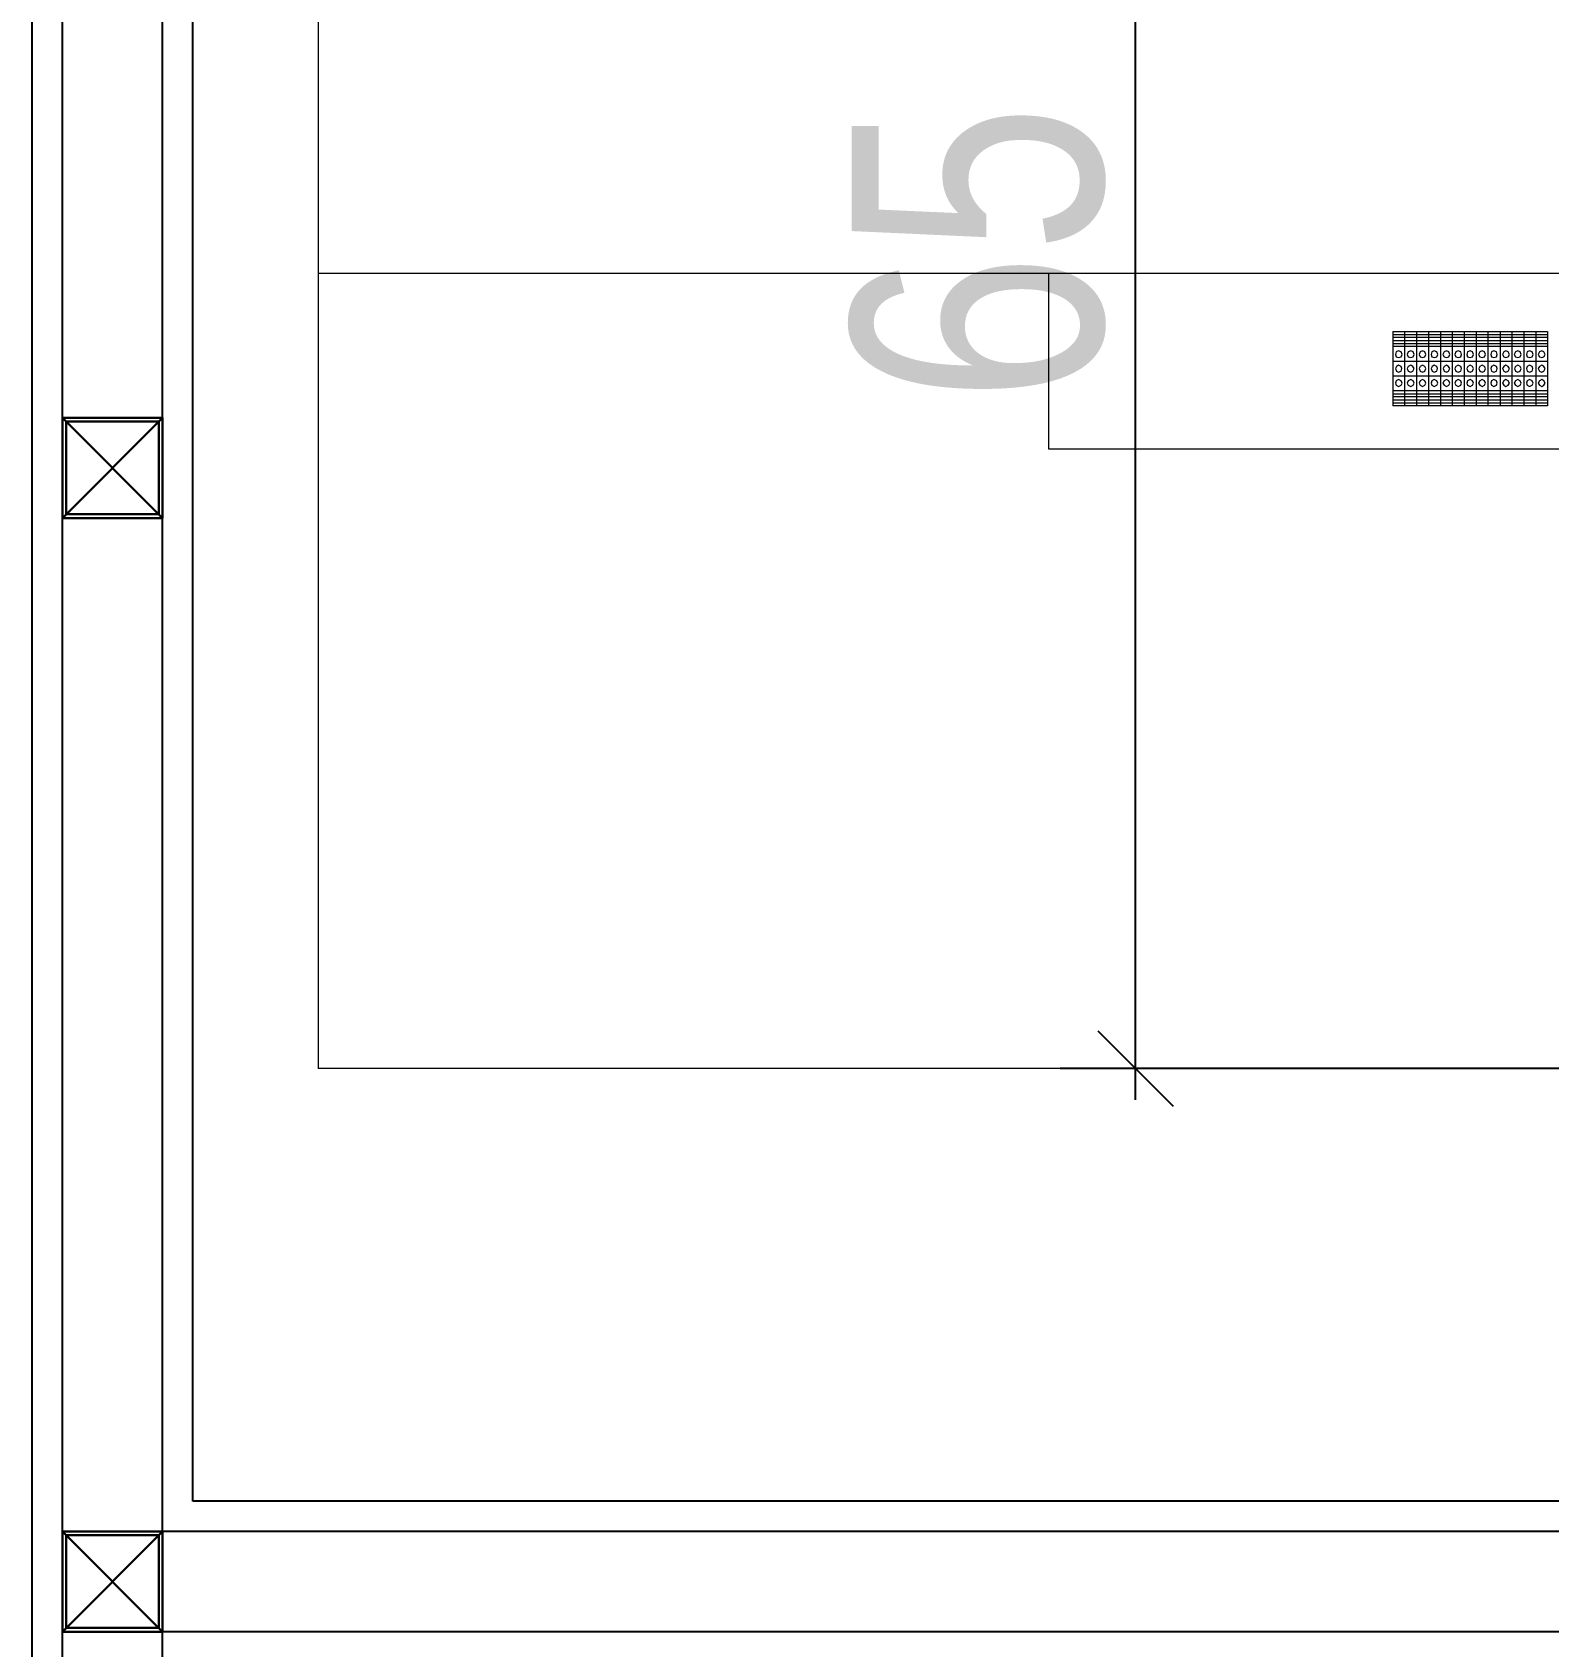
# Model space of a CAD drawing. Header units: millimetres. Extents: x -8661 to -6074, y -6678 to -5257.
# Drawn here: x -8308.3 to -8247.8, y -6189.7 to -6125.3 of the extents above; entities that cross this region are included whole.
import ezdxf

# ---------------------------------------------------------------- set-up
doc = ezdxf.new("R2010")
doc.units = ezdxf.units.MM
for name, color, linetype, lineweight in [('alcıpan', 14, 'Continuous', 25), ('KP', 167, 'Continuous', 30), ('mutfakölçü', 251, 'Continuous', 20), ('tezgahekipman', 146, 'Continuous', 20)]:
    doc.layers.add(name, color=color, linetype=linetype, lineweight=lineweight)
doc.styles.add('ATU', font='GOTHIC.TTF', dxfattribs={"width": 0.8})
doc.dimstyles.new('U_DIM_1_50', dxfattribs={"dimtxt": 10, "dimasz": 3, "dimexe": 3, "dimexo": 5, "dimgap": 1, "dimtad": 1, "dimdec": 0, "dimrnd": 0.5, "dimzin": 11, "dimtxsty": 'ATU', "dimblk": 'OBLIQUE', "dimcen": 1.5, "dimdle": 1.25, "dimclrd": 251, "dimclre": 251, "dimclrt": 1, "dimadec": 0, "dimazin": 0, "dimtfac": 1.25, "dimtdec": 0, "dimtix": 1, "dimtofl": 0, "dimtmove": 1, "dimatfit": 3, "dimldrblk": 'OBLIQUE', "dimfxl": 5, "dimtolj": 1, "dimtzin": 0, "dimarcsym": 0})

# ---------------------------------------------------------------- blocks, each defined once
blk = doc.blocks.new('alçıpanplan')
at = {"layer": 'alcıpan'}
for p, q in [((0, 0), (0, 578.679, 0)), ((6.4, 490.679, 0), (6.4, 578.679, 0)), ((1.2, 0), (1.2, 577.479, 0)), ((5.2, 489.479, 0), (5.2, 577.479, 0)), ((121.4, 490.679, 0), (6.4, 490.679, 0)), ((122.6, 489.479, 0), (5.2, 489.479, 0)), ((127.8, 485.479, 0), (5.2, 485.479, 0)), ((5.2, 310.979, 0), (5.2, 485.479, 0))]:
    blk.add_line(p, q, dxfattribs=at)
at = {"layer": 'KP'}
for p, q in [((1.2, 529.879, 0), (5.2, 533.879, 0)), ((5.2, 529.879, 0), (1.2, 533.879, 0)), ((1.2, 485.479, 0), (5.2, 489.479, 0)), ((5.2, 485.479, 0), (1.2, 489.479, 0))]:
    blk.add_line(p, q, dxfattribs=at)
at = {"layer": 'KP', "elevation": 0}
for points in [[(5.2, 529.879), (1.2, 529.879), (1.2, 533.879), (5.2, 533.879)], [(5.05, 530.029), (1.35, 530.029), (1.35, 533.729), (5.05, 533.729)], [(5.2, 485.479), (1.2, 485.479), (1.2, 489.479), (5.2, 489.479)], [(5.05, 485.629), (1.35, 485.629), (1.35, 489.329), (5.05, 489.329)]]:
    blk.add_lwpolyline(points, close=True, dxfattribs=at)
blk = doc.blocks.new('lena 2500 928')
for p in [(38605.41, -15088.03), (39655.41, -15738.03)]:
    blk.add_line(p, (39655.41, -15088.03))
at = {"linetype": 'Continuous'}
blk.add_line((38605.41, -15405.03), (39655.41, -15405.03), dxfattribs=at)
at = {"lineweight": 0}
for points in [[(39364.08, -15405.03), (39364.08, -15335.03), (38664.08, -15335.03), (38664.08, -15405.03)], [(39165.09, -15381.81), (39165.09, -15352.2)], [(39165.09, -15352.2), (39169.79, -15352.2)], [(39165.09, -15353.33), (39169.79, -15353.33)], [(39165.09, -15354.46), (39169.79, -15354.46)], [(39165.09, -15355.76), (39169.79, -15355.76)], [(39165.09, -15356.89), (39169.79, -15356.89)], [(39169.79, -15381.81), (39169.79, -15352.2)], [(39169.79, -15381.81), (39169.79, -15352.2)], [(39169.79, -15352.2), (39174.48, -15352.2)], [(39169.79, -15353.33), (39174.48, -15353.33)], [(39169.79, -15354.46), (39174.48, -15354.46)], [(39169.79, -15355.76), (39174.48, -15355.76)], [(39169.79, -15356.89), (39174.48, -15356.89)], [(39174.48, -15381.81), (39174.48, -15352.2)], [(39174.48, -15381.81), (39174.48, -15352.2)], [(39174.48, -15352.2), (39179.33, -15352.2)], [(39174.48, -15353.33), (39179.33, -15353.33)], [(39174.48, -15354.46), (39179.33, -15354.46)], [(39174.48, -15355.76), (39179.33, -15355.76)], [(39174.48, -15356.89), (39179.33, -15356.89)], [(39179.33, -15381.81), (39179.33, -15352.2)], [(39179.33, -15381.81), (39179.33, -15352.2)], [(39179.33, -15352.2), (39184.03, -15352.2)], [(39179.33, -15353.33), (39184.03, -15353.33)], [(39179.33, -15354.46), (39184.03, -15354.46)], [(39179.33, -15355.76), (39184.03, -15355.76)], [(39179.33, -15356.89), (39184.03, -15356.89)], [(39184.03, -15381.81), (39184.03, -15352.2)], [(39184.03, -15381.81), (39184.03, -15352.2)], [(39184.03, -15352.2), (39188.88, -15352.2)], [(39184.03, -15353.33), (39188.88, -15353.33)], [(39184.03, -15354.46), (39188.88, -15354.46)], [(39184.03, -15355.76), (39188.88, -15355.76)], [(39184.03, -15356.89), (39188.88, -15356.89)], [(39188.88, -15381.81), (39188.88, -15352.2)], [(39188.88, -15381.81), (39188.88, -15352.2)], [(39188.88, -15352.2), (39193.58, -15352.2)], [(39188.88, -15353.33), (39193.58, -15353.33)], [(39188.88, -15354.46), (39193.58, -15354.46)], [(39188.88, -15355.76), (39193.58, -15355.76)], [(39188.88, -15356.89), (39193.58, -15356.89)], [(39193.58, -15381.81), (39193.58, -15352.2)], [(39193.58, -15381.81), (39193.58, -15352.2)], [(39193.58, -15352.2), (39198.27, -15352.2)], [(39193.58, -15353.33), (39198.27, -15353.33)], [(39193.58, -15354.46), (39198.27, -15354.46)], [(39193.58, -15355.76), (39198.27, -15355.76)], [(39193.58, -15356.89), (39198.27, -15356.89)], [(39198.27, -15381.81), (39198.27, -15352.2)], [(39198.27, -15381.81), (39198.27, -15352.2)], [(39198.27, -15352.2), (39203.12, -15352.2)], [(39198.27, -15353.33), (39203.12, -15353.33)], [(39198.27, -15354.46), (39203.12, -15354.46)], [(39198.27, -15355.76), (39203.12, -15355.76)], [(39198.27, -15356.89), (39203.12, -15356.89)], [(39203.12, -15381.81), (39203.12, -15352.2)], [(39203.12, -15381.81), (39203.12, -15352.2)], [(39203.12, -15352.2), (39207.82, -15352.2)], [(39203.12, -15353.33), (39207.82, -15353.33)], [(39203.12, -15354.46), (39207.82, -15354.46)], [(39203.12, -15355.76), (39207.82, -15355.76)], [(39203.12, -15356.89), (39207.82, -15356.89)], [(39207.82, -15381.81), (39207.82, -15352.2)], [(39207.82, -15381.81), (39207.82, -15352.2)], [(39207.82, -15381.81), (39207.82, -15352.2)], [(39207.82, -15352.2), (39212.51, -15352.2)], [(39207.82, -15353.33), (39212.51, -15353.33)], [(39207.82, -15354.46), (39212.51, -15354.46)], [(39207.82, -15355.76), (39212.51, -15355.76)], [(39207.82, -15356.89), (39212.51, -15356.89)], [(39212.51, -15381.81), (39212.51, -15352.2)], [(39212.51, -15381.81), (39212.51, -15352.2)], [(39212.51, -15381.81), (39212.51, -15352.2)], [(39212.51, -15352.2), (39217.36, -15352.2)], [(39212.51, -15353.33), (39217.36, -15353.33)], [(39212.51, -15354.46), (39217.36, -15354.46)], [(39212.51, -15355.76), (39217.36, -15355.76)], [(39212.51, -15356.89), (39217.36, -15356.89)], [(39217.36, -15381.81), (39217.36, -15352.2)], [(39217.36, -15381.81), (39217.36, -15352.2)], [(39217.36, -15381.81), (39217.36, -15352.2)], [(39217.36, -15352.2), (39222.06, -15352.2)], [(39217.36, -15353.33), (39222.06, -15353.33)], [(39217.36, -15354.46), (39222.06, -15354.46)], [(39217.36, -15355.76), (39222.06, -15355.76)], [(39217.36, -15356.89), (39222.06, -15356.89)], [(39222.06, -15381.81), (39222.06, -15352.2)], [(39222.06, -15381.81), (39222.06, -15352.2)], [(39222.06, -15381.81), (39222.06, -15352.2)], [(39222.06, -15352.2), (39226.75, -15352.2)], [(39222.06, -15353.33), (39226.75, -15353.33)], [(39222.06, -15354.46), (39226.75, -15354.46)], [(39222.06, -15355.76), (39226.75, -15355.76)], [(39222.06, -15356.89), (39226.75, -15356.89)], [(39226.75, -15381.81), (39226.75, -15352.2)], [(39165.09, -15358.19), (39169.79, -15358.19)], [(39168.82, -15361.26), (39168.33, -15360.45), (39167.36, -15359.97), (39166.55, -15360.45), (39166.07, -15361.26), (39166.55, -15362.23), (39167.36, -15362.72), (39168.33, -15362.23), (39168.82, -15361.26), (39168.82, -15361.26)], [(39169.79, -15358.19), (39174.48, -15358.19)], [(39173.51, -15361.26), (39173.19, -15360.45), (39172.21, -15359.97), (39171.24, -15360.45), (39170.76, -15361.26), (39171.24, -15362.23), (39172.21, -15362.72), (39173.19, -15362.23), (39173.51, -15361.26), (39173.51, -15361.26)], [(39174.48, -15358.19), (39179.33, -15358.19)], [(39178.36, -15361.26), (39177.88, -15360.45), (39176.91, -15359.97), (39175.94, -15360.45), (39175.61, -15361.26), (39175.94, -15362.23), (39176.91, -15362.72), (39177.88, -15362.23), (39178.36, -15361.26), (39178.36, -15361.26)], [(39179.33, -15358.19), (39184.03, -15358.19)], [(39183.06, -15361.26), (39182.57, -15360.45), (39181.76, -15359.97), (39180.79, -15360.45), (39180.31, -15361.26), (39180.79, -15362.23), (39181.76, -15362.72), (39182.57, -15362.23), (39183.06, -15361.26), (39183.06, -15361.26)], [(39184.03, -15358.19), (39188.88, -15358.19)], [(39187.75, -15361.26), (39187.43, -15360.45), (39186.46, -15359.97), (39185.48, -15360.45), (39185.16, -15361.26), (39185.48, -15362.23), (39186.46, -15362.72), (39187.43, -15362.23), (39187.75, -15361.26), (39187.75, -15361.26)], [(39188.88, -15358.19), (39193.58, -15358.19)], [(39192.6, -15361.26), (39192.12, -15360.45), (39191.15, -15359.97), (39190.18, -15360.45), (39189.85, -15361.26), (39190.18, -15362.23), (39191.15, -15362.72), (39192.12, -15362.23), (39192.6, -15361.26), (39192.6, -15361.26)], [(39193.58, -15358.19), (39198.27, -15358.19)], [(39197.3, -15361.26), (39196.97, -15360.45), (39196, -15359.97), (39195.03, -15360.45), (39194.55, -15361.26), (39195.03, -15362.23), (39196, -15362.72), (39196.97, -15362.23), (39197.3, -15361.26), (39197.3, -15361.26)], [(39198.27, -15358.19), (39203.12, -15358.19)], [(39201.99, -15361.26), (39201.67, -15360.45), (39200.7, -15359.97), (39199.72, -15360.45), (39199.4, -15361.26), (39199.72, -15362.23), (39200.7, -15362.72), (39201.67, -15362.23), (39201.99, -15361.26), (39201.99, -15361.26)], [(39203.12, -15358.19), (39207.82, -15358.19)], [(39206.85, -15361.26), (39206.36, -15360.45), (39205.39, -15359.97), (39204.42, -15360.45), (39204.09, -15361.26), (39204.42, -15362.23), (39205.39, -15362.72), (39206.36, -15362.23), (39206.85, -15361.26), (39206.85, -15361.26)], [(39207.82, -15358.19), (39212.51, -15358.19)], [(39211.54, -15361.26), (39211.21, -15360.45), (39210.24, -15359.97), (39209.27, -15360.45), (39208.79, -15361.26), (39209.27, -15362.23), (39210.24, -15362.72), (39211.21, -15362.23), (39211.54, -15361.26), (39211.54, -15361.26)], [(39212.51, -15358.19), (39217.36, -15358.19)], [(39216.23, -15361.26), (39215.91, -15360.45), (39214.94, -15359.97), (39213.97, -15360.45), (39213.64, -15361.26), (39213.97, -15362.23), (39214.94, -15362.72), (39215.91, -15362.23), (39216.23, -15361.26), (39216.23, -15361.26)], [(39217.36, -15358.19), (39222.06, -15358.19)], [(39221.09, -15361.26), (39220.6, -15360.45), (39219.63, -15359.97), (39218.66, -15360.45), (39218.33, -15361.26), (39218.66, -15362.23), (39219.63, -15362.72), (39220.6, -15362.23), (39221.09, -15361.26), (39221.09, -15361.26)], [(39222.06, -15358.19), (39226.75, -15358.19)], [(39225.78, -15361.26), (39225.45, -15360.45), (39224.48, -15359.97), (39223.51, -15360.45), (39223.03, -15361.26), (39223.51, -15362.23), (39224.48, -15362.72), (39225.45, -15362.23), (39225.78, -15361.26), (39225.78, -15361.26)], [(39165.09, -15364.01), (39169.79, -15364.01)], [(39169.79, -15370), (39165.09, -15370)], [(39168.82, -15367.09), (39168.33, -15366.12), (39167.36, -15365.63), (39166.55, -15366.12), (39166.07, -15367.09), (39166.55, -15367.9), (39167.36, -15368.38), (39168.33, -15367.9), (39168.82, -15367.09), (39168.82, -15367.09)], [(39169.79, -15364.01), (39174.48, -15364.01)], [(39174.48, -15370), (39169.79, -15370)], [(39173.51, -15367.09), (39173.19, -15366.12), (39172.21, -15365.63), (39171.24, -15366.12), (39170.92, -15367.09), (39171.24, -15367.9), (39172.21, -15368.38), (39173.19, -15367.9), (39173.51, -15367.09), (39173.51, -15367.09)], [(39174.48, -15364.01), (39179.33, -15364.01)], [(39179.33, -15370), (39174.48, -15370)], [(39178.2, -15367.09), (39177.88, -15366.12), (39176.91, -15365.63), (39175.94, -15366.12), (39175.61, -15367.09), (39175.94, -15367.9), (39176.91, -15368.38), (39177.88, -15367.9), (39178.2, -15367.09), (39178.2, -15367.09)], [(39179.33, -15364.01), (39184.03, -15364.01)], [(39184.03, -15370), (39179.33, -15370)], [(39183.06, -15367.09), (39182.57, -15366.12), (39181.76, -15365.63), (39180.79, -15366.12), (39180.31, -15367.09), (39180.79, -15367.9), (39181.76, -15368.38), (39182.57, -15367.9), (39183.06, -15367.09), (39183.06, -15367.09)], [(39184.03, -15364.01), (39188.88, -15364.01)], [(39188.88, -15370), (39184.03, -15370)], [(39187.75, -15367.09), (39187.43, -15366.12), (39186.46, -15365.63), (39185.48, -15366.12), (39185.16, -15367.09), (39185.48, -15367.9), (39186.46, -15368.38), (39187.43, -15367.9), (39187.75, -15367.09), (39187.75, -15367.09)], [(39188.88, -15364.01), (39193.58, -15364.01)], [(39193.58, -15370), (39188.88, -15370)], [(39192.44, -15367.09), (39192.12, -15366.12), (39191.15, -15365.63), (39190.18, -15366.12), (39189.85, -15367.09), (39190.18, -15367.9), (39191.15, -15368.38), (39192.12, -15367.9), (39192.44, -15367.09), (39192.44, -15367.09)], [(39193.58, -15364.01), (39198.27, -15364.01)], [(39198.27, -15370), (39193.58, -15370)], [(39197.3, -15367.09), (39196.81, -15366.12), (39196, -15365.63), (39195.03, -15366.12), (39194.55, -15367.09), (39195.03, -15367.9), (39196, -15368.38), (39196.81, -15367.9), (39197.3, -15367.09), (39197.3, -15367.09)], [(39198.27, -15364.01), (39203.12, -15364.01)], [(39203.12, -15370), (39198.27, -15370)], [(39201.99, -15367.09), (39201.67, -15366.12), (39200.7, -15365.63), (39199.72, -15366.12), (39199.4, -15367.09), (39199.72, -15367.9), (39200.7, -15368.38), (39201.67, -15367.9), (39201.99, -15367.09), (39201.99, -15367.09)], [(39203.12, -15364.01), (39207.82, -15364.01)], [(39207.82, -15370), (39203.12, -15370)], [(39206.68, -15367.09), (39206.36, -15366.12), (39205.39, -15365.63), (39204.58, -15366.12), (39204.09, -15367.09), (39204.58, -15367.9), (39205.39, -15368.38), (39206.36, -15367.9), (39206.68, -15367.09), (39206.68, -15367.09)], [(39207.82, -15364.01), (39212.51, -15364.01)], [(39212.51, -15370), (39207.82, -15370)], [(39211.54, -15367.09), (39211.05, -15366.12), (39210.24, -15365.63), (39209.27, -15366.12), (39208.95, -15367.09), (39209.27, -15367.9), (39210.24, -15368.38), (39211.05, -15367.9), (39211.54, -15367.09), (39211.54, -15367.09)], [(39212.51, -15364.01), (39217.36, -15364.01)], [(39217.36, -15370), (39212.51, -15370)], [(39216.23, -15367.09), (39215.91, -15366.12), (39214.94, -15365.63), (39213.97, -15366.12), (39213.64, -15367.09), (39213.97, -15367.9), (39214.94, -15368.38), (39215.91, -15367.9), (39216.23, -15367.09), (39216.23, -15367.09)], [(39217.36, -15364.01), (39222.06, -15364.01)], [(39222.06, -15370), (39217.36, -15370)], [(39221.09, -15367.09), (39220.6, -15366.12), (39219.63, -15365.63), (39218.82, -15366.12), (39218.33, -15367.09), (39218.82, -15367.9), (39219.63, -15368.38), (39220.6, -15367.9), (39221.09, -15367.09), (39221.09, -15367.09)], [(39222.06, -15364.01), (39226.75, -15364.01)], [(39226.75, -15370), (39222.06, -15370)], [(39225.78, -15367.09), (39225.29, -15366.12), (39224.48, -15365.63), (39223.51, -15366.12), (39223.19, -15367.09), (39223.51, -15367.9), (39224.48, -15368.38), (39225.29, -15367.9), (39225.78, -15367.09), (39225.78, -15367.09)], [(39169.79, -15375.99), (39165.09, -15375.99)], [(39168.82, -15372.75), (39168.33, -15371.78), (39167.36, -15371.46), (39166.55, -15371.78), (39166.07, -15372.75), (39166.55, -15373.72), (39167.36, -15374.21), (39168.33, -15373.72), (39168.82, -15372.75), (39168.82, -15372.75)], [(39174.48, -15375.99), (39169.79, -15375.99)], [(39173.51, -15372.75), (39173.19, -15371.78), (39172.21, -15371.46), (39171.24, -15371.78), (39170.76, -15372.75), (39171.24, -15373.72), (39172.21, -15374.21), (39173.19, -15373.72), (39173.51, -15372.75), (39173.51, -15372.75)], [(39179.33, -15375.99), (39174.48, -15375.99)], [(39178.36, -15372.75), (39177.88, -15371.78), (39176.91, -15371.46), (39175.94, -15371.78), (39175.61, -15372.75), (39175.94, -15373.72), (39176.91, -15374.21), (39177.88, -15373.72), (39178.36, -15372.75), (39178.36, -15372.75)], [(39184.03, -15375.99), (39179.33, -15375.99)], [(39183.06, -15372.75), (39182.57, -15371.78), (39181.76, -15371.46), (39180.79, -15371.78), (39180.31, -15372.75), (39180.79, -15373.72), (39181.76, -15374.21), (39182.57, -15373.72), (39183.06, -15372.75), (39183.06, -15372.75)], [(39188.88, -15375.99), (39184.03, -15375.99)], [(39187.75, -15372.75), (39187.43, -15371.78), (39186.46, -15371.46), (39185.48, -15371.78), (39185.16, -15372.75), (39185.48, -15373.72), (39186.46, -15374.21), (39187.43, -15373.72), (39187.75, -15372.75), (39187.75, -15372.75)], [(39193.58, -15375.99), (39188.88, -15375.99)], [(39192.6, -15372.75), (39192.12, -15371.78), (39191.15, -15371.46), (39190.18, -15371.78), (39189.85, -15372.75), (39190.18, -15373.72), (39191.15, -15374.21), (39192.12, -15373.72), (39192.6, -15372.75), (39192.6, -15372.75)], [(39198.27, -15375.99), (39193.58, -15375.99)], [(39197.3, -15372.75), (39196.97, -15371.78), (39196, -15371.46), (39195.03, -15371.78), (39194.55, -15372.75), (39195.03, -15373.72), (39196, -15374.21), (39196.97, -15373.72), (39197.3, -15372.75), (39197.3, -15372.75)], [(39203.12, -15375.99), (39198.27, -15375.99)], [(39201.99, -15372.75), (39201.67, -15371.78), (39200.7, -15371.46), (39199.72, -15371.78), (39199.4, -15372.75), (39199.72, -15373.72), (39200.7, -15374.21), (39201.67, -15373.72), (39201.99, -15372.75), (39201.99, -15372.75)], [(39207.82, -15375.99), (39203.12, -15375.99)], [(39206.85, -15372.75), (39206.36, -15371.78), (39205.39, -15371.46), (39204.42, -15371.78), (39204.09, -15372.75), (39204.42, -15373.72), (39205.39, -15374.21), (39206.36, -15373.72), (39206.85, -15372.75), (39206.85, -15372.75)], [(39212.51, -15375.99), (39207.82, -15375.99)], [(39211.54, -15372.75), (39211.21, -15371.78), (39210.24, -15371.46), (39209.27, -15371.78), (39208.79, -15372.75), (39209.27, -15373.72), (39210.24, -15374.21), (39211.21, -15373.72), (39211.54, -15372.75), (39211.54, -15372.75)], [(39217.36, -15375.99), (39212.51, -15375.99)], [(39216.23, -15372.75), (39215.91, -15371.78), (39214.94, -15371.46), (39213.97, -15371.78), (39213.64, -15372.75), (39213.97, -15373.72), (39214.94, -15374.21), (39215.91, -15373.72), (39216.23, -15372.75), (39216.23, -15372.75)], [(39222.06, -15375.99), (39217.36, -15375.99)], [(39221.09, -15372.75), (39220.6, -15371.78), (39219.63, -15371.46), (39218.66, -15371.78), (39218.33, -15372.75), (39218.66, -15373.72), (39219.63, -15374.21), (39220.6, -15373.72), (39221.09, -15372.75), (39221.09, -15372.75)], [(39226.75, -15375.99), (39222.06, -15375.99)], [(39225.78, -15372.75), (39225.45, -15371.78), (39224.48, -15371.46), (39223.51, -15371.78), (39223.03, -15372.75), (39223.51, -15373.72), (39224.48, -15374.21), (39225.45, -15373.72), (39225.78, -15372.75), (39225.78, -15372.75)], [(39169.79, -15377.12), (39165.09, -15377.12)], [(39169.79, -15378.25), (39165.09, -15378.25)], [(39169.79, -15379.55), (39165.09, -15379.55)], [(39169.79, -15380.68), (39165.09, -15380.68)], [(39169.79, -15381.81), (39165.09, -15381.81)], [(39174.48, -15377.12), (39169.79, -15377.12)], [(39174.48, -15378.25), (39169.79, -15378.25)], [(39174.48, -15379.55), (39169.79, -15379.55)], [(39174.48, -15380.68), (39169.79, -15380.68)], [(39174.48, -15381.81), (39169.79, -15381.81)], [(39179.33, -15377.12), (39174.48, -15377.12)], [(39179.33, -15378.25), (39174.48, -15378.25)], [(39179.33, -15379.55), (39174.48, -15379.55)], [(39179.33, -15380.68), (39174.48, -15380.68)], [(39179.33, -15381.81), (39174.48, -15381.81)], [(39184.03, -15377.12), (39179.33, -15377.12)], [(39184.03, -15378.25), (39179.33, -15378.25)], [(39184.03, -15379.55), (39179.33, -15379.55)], [(39184.03, -15380.68), (39179.33, -15380.68)], [(39184.03, -15381.81), (39179.33, -15381.81)], [(39188.88, -15377.12), (39184.03, -15377.12)], [(39188.88, -15378.25), (39184.03, -15378.25)], [(39188.88, -15379.55), (39184.03, -15379.55)], [(39188.88, -15380.68), (39184.03, -15380.68)], [(39188.88, -15381.81), (39184.03, -15381.81)], [(39193.58, -15377.12), (39188.88, -15377.12)], [(39193.58, -15378.25), (39188.88, -15378.25)], [(39193.58, -15379.55), (39188.88, -15379.55)], [(39193.58, -15380.68), (39188.88, -15380.68)], [(39193.58, -15381.81), (39188.88, -15381.81)], [(39198.27, -15377.12), (39193.58, -15377.12)], [(39198.27, -15378.25), (39193.58, -15378.25)], [(39198.27, -15379.55), (39193.58, -15379.55)], [(39198.27, -15380.68), (39193.58, -15380.68)], [(39198.27, -15381.81), (39193.58, -15381.81)], [(39203.12, -15377.12), (39198.27, -15377.12)], [(39203.12, -15378.25), (39198.27, -15378.25)], [(39203.12, -15379.55), (39198.27, -15379.55)], [(39203.12, -15380.68), (39198.27, -15380.68)], [(39203.12, -15381.81), (39198.27, -15381.81)], [(39207.82, -15377.12), (39203.12, -15377.12)], [(39207.82, -15378.25), (39203.12, -15378.25)], [(39207.82, -15379.55), (39203.12, -15379.55)], [(39207.82, -15380.68), (39203.12, -15380.68)], [(39207.82, -15381.81), (39203.12, -15381.81)], [(39212.51, -15377.12), (39207.82, -15377.12)], [(39212.51, -15378.25), (39207.82, -15378.25)], [(39212.51, -15379.55), (39207.82, -15379.55)], [(39212.51, -15380.68), (39207.82, -15380.68)], [(39212.51, -15381.81), (39207.82, -15381.81)], [(39217.36, -15377.12), (39212.51, -15377.12)], [(39217.36, -15378.25), (39212.51, -15378.25)], [(39217.36, -15379.55), (39212.51, -15379.55)], [(39217.36, -15380.68), (39212.51, -15380.68)], [(39217.36, -15381.81), (39212.51, -15381.81)], [(39222.06, -15377.12), (39217.36, -15377.12)], [(39222.06, -15378.25), (39217.36, -15378.25)], [(39222.06, -15379.55), (39217.36, -15379.55)], [(39222.06, -15380.68), (39217.36, -15380.68)], [(39222.06, -15381.81), (39217.36, -15381.81)], [(39226.75, -15377.12), (39222.06, -15377.12)], [(39226.75, -15378.25), (39222.06, -15378.25)], [(39226.75, -15379.55), (39222.06, -15379.55)], [(39226.75, -15380.68), (39222.06, -15380.68)], [(39226.75, -15381.81), (39222.06, -15381.81)]]:
    blk.add_lwpolyline(points, dxfattribs=at)
blk = doc.blocks.new('tezgah yerleşim d6 revizyon')
at = {"layer": 'tezgahekipman', "xscale": 0.0999999999985448, "yscale": 0.0999999999985448, "zscale": 0.0999999999985448, "rotation": 180}
blk.add_blockref('lena 2500 928', (3849.141, -1329.052, 0), dxfattribs=at)
blk = doc.blocks.new('_Oblique')
at = {"color": 0, "linetype": 'ByBlock', "lineweight": -2}
blk.add_line((-0.5, -0.5), (0.5, 0.5), dxfattribs=at)
blk = doc.blocks.new('*D738')
at = {"layer": 'DEFPOINTS', "color": 0, "transparency": 16777216}
for p in [(-8264.302, -6101.599), (-8191.9, -6101.599, 0), (-8191.9, -6166.599, 0)]:
    blk.add_point(p, dxfattribs=at)
at = {"layer": 'mutfakölçü', "color": 251, "lineweight": -2, "transparency": 16777216}
for p, q in [((-8264.302, -6167.849), (-8264.302, -6100.349)), ((-8196.9, -6101.599), (-8267.302, -6101.599)), ((-8196.9, -6166.599), (-8267.302, -6166.599))]:
    blk.add_line(p, q, dxfattribs=at)
at = {"layer": 'mutfakölçü', "color": 251, "lineweight": -2, "transparency": 16777216, "xscale": 3, "yscale": 3, "zscale": 3}
for p, rotation in [((-8264.302, -6101.599), 90), ((-8264.302, -6166.599), 270)]:
    blk.add_blockref('_Oblique', p, dxfattribs=dict(at, rotation=rotation))
at = {"layer": 'mutfakölçü', "color": 1, "transparency": 16777216, "insert": (-8270.554, -6134.099), "char_height": 10, "attachment_point": 5, "rotation": 90, "style": 'ATU'}
blk.add_mtext('\\A1;65', dxfattribs=at)

msp = doc.modelspace()

# ---------------------------------------------------------------- block references
at = {"layer": 'alcıpan'}
msp.add_blockref('alçıpanplan', (-8308.3, -6674.53, 0), dxfattribs=at)
at = {"layer": 'tezgahekipman'}
msp.add_blockref('tezgah yerleşim d6 revizyon', (-8180.5, -6346.35, 0), dxfattribs=at)

# ---------------------------------------------------------------- dimensions: what is measured, and where the dimension line sits
at = {"layer": 'mutfakölçü'}
dim = msp.add_linear_dim(base=(-8264.302, -6101.599), p1=(-8191.9, -6166.599, 0), p2=(-8191.9, -6101.599, 0), angle=90, dimstyle='U_DIM_1_50', dxfattribs=at)
dim.commit()
dim.dimension.update_dxf_attribs({"geometry": '*D738', "text_midpoint": (-8270.554, -6134.099)})

doc.saveas('drawing.dxf')
